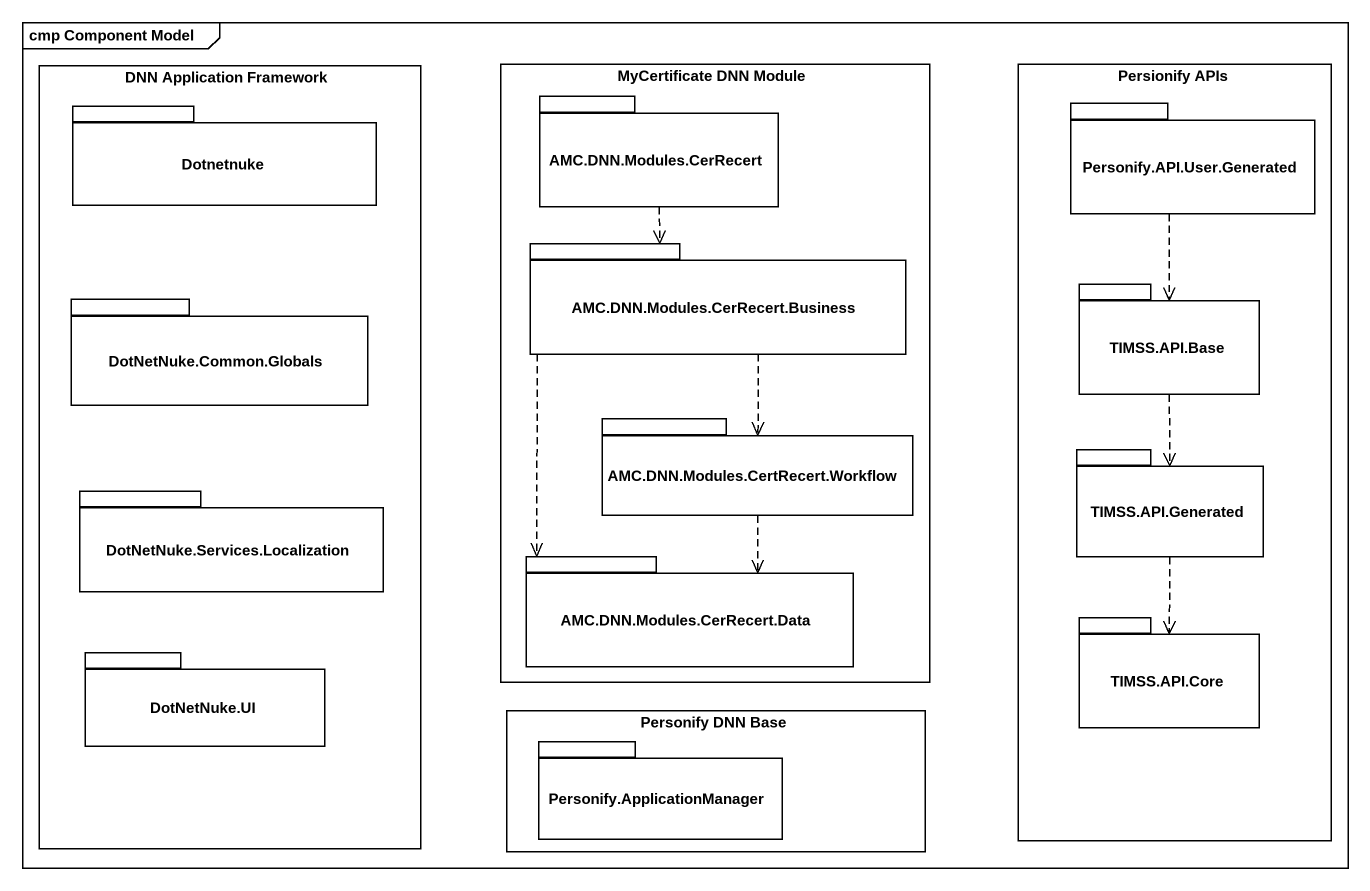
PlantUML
@startuml
mainframe cmp Component Model
rectangle "DNN Application Framework" as DNN_Application_Framework {
  package Dotnetnuke {
  }
  package "DotNetNuke.Common.Globals" as DotNetNuke_Common_Globals {
  }
  package "DotNetNuke.Services.Localization" as DotNetNuke_Services {
  }
  package "DotNetNuke.UI" as DotNetNuke_UI {
  }
}
rectangle "MyCertificate DNN Module" as MyCertificate_DNN_Module {
  package "AMC.DNN.Modules.CerRecert" as AMC_DNN_Modules_CerRecert {
  }
  package "AMC.DNN.Modules.CerRecert.Business" as AMC_DNN_Modules_CerRecert_2 {
  }
  package "AMC.DNN.Modules.CertRecert.Workflow" as AMC_DNN_Modules_CertRecert {
  }
  package "AMC.DNN.Modules.CerRecert.Data" as AMC_DNN_Modules_CerRecert_3 {
  }
}
rectangle "Persionify APIs" as Persionify_APIs {
  package "Personify.API.User.Generated" as Personify_API_User_Generated {
  }
  package "TIMSS.API.Base" as TIMSS_API_Base {
  }
  package "TIMSS.API.Generated" as TIMSS_API_Generated {
  }
  package "TIMSS.API.Core" as TIMSS_API_Core {
  }
}
rectangle "Personify DNN Base" as Personify_DNN_Base {
  package "Personify.ApplicationManager" as Personify_ApplicationManager {
  }
}
AMC_DNN_Modules_CerRecert ..> AMC_DNN_Modules_CerRecert_2
Personify_API_User_Generated ..> TIMSS_API_Base
AMC_DNN_Modules_CerRecert_2 ..> AMC_DNN_Modules_CertRecert
AMC_DNN_Modules_CerRecert_2 ..> AMC_DNN_Modules_CerRecert_3
TIMSS_API_Base ..> TIMSS_API_Generated
AMC_DNN_Modules_CertRecert ..> AMC_DNN_Modules_CerRecert_3
TIMSS_API_Generated ..> TIMSS_API_Core
@enduml
